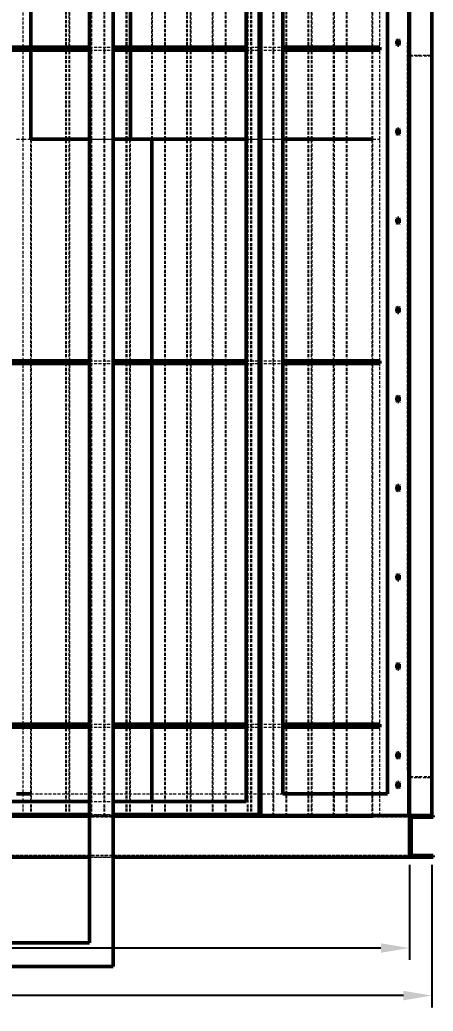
# Model space of a CAD drawing. Header units: millimetres. Extents: x 909 to 14018, y 345 to 10005.
# Drawn here: x 3034 to 3730, y 6633 to 8302 of the extents above; entities that cross this region are included whole.
import ezdxf

# ---------------------------------------------------------------- set-up
doc = ezdxf.new("R2010")
doc.units = ezdxf.units.MM
doc.linetypes.add('Hidden', pattern=[15, 5, -3, 5, -2])
for name, color, linetype, lineweight in [('Default', 7, 'Continuous', 50), ('Edges', 7, 'Hidden', 15), ('HiddenEdges', 2, 'Hidden', 15), ('HiddenSilhouettes', 2, 'Hidden', 15), ('HiddenWires', 7, 'Hidden', 15), ('Silhouettes', 7, 'Continuous', 50), ('Wires', 7, 'Hidden', 15)]:
    doc.layers.add(name, color=color, linetype=linetype, lineweight=lineweight)
doc.layers.add('Dimension', color=7, linetype='Continuous', lineweight=50, true_color=0x6495ed)
doc.styles.add('Default', font='arial.ttf')
doc.dimstyles.get("Standard").update_dxf_attribs({"dimtxt": 0.18, "dimasz": 0.18, "dimexe": 0.18, "dimexo": 0.0625, "dimgap": 0.09, "dimtad": 0, "dimtih": 1, "dimtoh": 1, "dimdec": 4, "dimzin": 0, "dimdsep": 46, "dimtxsty": 'Standard', "dimcen": 0.09, "dimadec": 0, "dimazin": 0, "dimtfac": 1, "dimtdec": 4, "dimtofl": 0, "dimtmove": 0, "dimatfit": 3, "dimfxl": 1, "dimtolj": 1, "dimtzin": 0, "dimarcsym": 0})

# ---------------------------------------------------------------- blocks, each defined once
blk = doc.blocks.new('Left')
at = {"layer": 'Edges'}
for points in [[(678.5, -83.1, 0), (678.5, 523.9, 0)], [(816.5, -83.1, 0), (816.5, 523.9, 0)], [(882.5, -83.1, 0), (882.5, 523.9, 0)], [(918.5, -83.1, 0), (918.5, 523.9, 0)], [(1086.5, -83.1, 0), (1086.5, 523.9, 0)], [(1122.5, -83.1, 0), (1122.5, 523.9, 0)], [(1188.5, -83.1, 0), (1188.5, 523.9, 0)], [(678.5, -238.1, 0), (678.5, -88.1, 0)], [(816.5, -238.1, 0), (816.5, -88.1, 0)], [(882.5, -238.1, 0), (882.5, -88.1, 0)], [(918.5, -238.1, 0), (918.5, -88.1, 0)], [(1086.5, -238.1, 0), (1086.5, -88.1, 0)], [(1122.5, -238.1, 0), (1122.5, -88.1, 0)], [(1188.5, -238.1, 0), (1188.5, -88.1, 0)], [(612.5, -611.1, 0), (612.5, -238.1, 0)], [(678.5, -611.1, 0), (678.5, -238.1, 0)], [(780.5, -611.1, 0), (780.5, -238.1, 0)], [(882.5, -611.1, 0), (882.5, -238.1, 0)], [(918.5, -611.1, 0), (918.5, -238.1, 0)], [(1086.5, -611.1, 0), (1086.5, -238.1, 0)], [(1122.5, -611.1, 0), (1122.5, -238.1, 0)], [(1188.5, -611.1, 0), (1188.5, -238.1, 0)], [(612.5, -1223.1, 0), (612.5, -616.1, 0)], [(678.5, -1223.1, 0), (678.5, -616.1, 0)], [(780.5, -1223.1, 0), (780.5, -616.1, 0)], [(882.5, -1223.1, 0), (882.5, -616.1, 0)], [(918.5, -1223.1, 0), (918.5, -616.1, 0)], [(1086.5, -1223.1, 0), (1086.5, -616.1, 0)], [(1122.5, -1223.1, 0), (1122.5, -616.1, 0)], [(1188.5, -1223.1, 0), (1188.5, -616.1, 0)], [(612.5, -1353.1, 0), (612.5, -1228.1, 0)], [(678.5, -1353.1, 0), (678.5, -1228.1, 0)], [(780.5, -1353.1, 0), (780.5, -1228.1, 0)], [(882.5, -1353.1, 0), (882.5, -1228.1, 0)], [(918.5, -1353.1, 0), (918.5, -1228.1, 0)], [(1086.5, -1340.1, 0), (1086.5, -1228.1, 0)], [(1122.5, -1340.1, 0), (1122.5, -1228.1, 0)], [(1188.5, -1340.1, 0), (1188.5, -1228.1, 0)], [(1020.5, -1378.1, 0), (1020.5, -1376.9, 0)], [(1086.5, -1378.1, 0), (1086.5, -1376.9, 0)], [(1122.5, -1378.1, 0), (1122.5, -1376.9, 0)], [(1188.5, -1378.1, 0), (1188.5, -1376.9, 0)]]:
    blk.add_polyline3d(points, dxfattribs=at)
at = {"layer": 'HiddenEdges'}
for points in [[(1286.8, -1375.7, 0), (1286.8, 1011.9, 0)], [(671.5, -238.1, 0), (671.5, 901.9, 0)], [(736.3, -238.1, 0), (736.3, 901.9, 0)], [(737.5, -238.1, 0), (737.5, 901.9, 0)], [(773.5, -238.1, 0), (773.5, 901.9, 0)], [(774.7, -238.1, 0), (774.7, 901.9, 0)], [(817.7, -238.1, 0), (817.7, 901.9, 0)], [(839.5, -238.1, 0), (839.5, 901.9, 0)], [(876.7, -238.1, 0), (876.7, 901.9, 0)], [(940.3, -238.1, 0), (940.3, 901.9, 0)], [(941.5, -238.1, 0), (941.5, 901.9, 0)], [(977.5, -238.1, 0), (977.5, 901.9, 0)], [(978.7, -238.1, 0), (978.7, 901.9, 0)], [(983.3, -238.1, 0), (983.3, 901.9, 0)], [(1043.5, -238.1, 0), (1043.5, 901.9, 0)], [(1079.5, -238.1, 0), (1079.5, 901.9, 0)], [(1080.7, -238.1, 0), (1080.7, 901.9, 0)], [(1123.7, -238.1, 0), (1123.7, 901.9, 0)], [(714.5, -238.1, 0), (714.5, 868.9, 0)], [(984.5, -238.1, 0), (984.5, 621.9, 0)], [(1001.2, -1375.7, 0), (1001.2, 621.9, 0)], [(1020.5, -238.1, 0), (1020.5, 623.1, 0)], [(678.5, -88.1, 0), (678.5, -83.1, 0)], [(816.5, -88.1, 0), (816.5, -83.1, 0)], [(882.5, -88.1, 0), (882.5, -83.1, 0)], [(918.5, -88.1, 0), (918.5, -83.1, 0)], [(1086.5, -88.1, 0), (1086.5, -83.1, 0)], [(1122.5, -88.1, 0), (1122.5, -83.1, 0)], [(1188.5, -88.1, 0), (1188.5, -83.1, 0)], [(1250, -98.1, 0), (1248.8, -98.1, 0)], [(613.7, -1378.1, 0), (613.7, -238.1, 0)], [(672.7, -1378.1, 0), (672.7, -238.1, 0)], [(714.5, -1378.1, 0), (714.5, -238.1, 0)], [(736.3, -1378.1, 0), (736.3, -238.1, 0)], [(737.5, -1378.1, 0), (737.5, -238.1, 0)], [(774.7, -1378.1, 0), (774.7, -238.1, 0)], [(838.3, -1378.1, 0), (838.3, -238.1, 0)], [(839.5, -1378.1, 0), (839.5, -238.1, 0)], [(875.5, -1378.1, 0), (875.5, -238.1, 0)], [(876.7, -1378.1, 0), (876.7, -238.1, 0)], [(940.3, -1378.1, 0), (940.3, -238.1, 0)], [(977.5, -1378.1, 0), (977.5, -238.1, 0)], [(984.5, -1378.1, 0), (984.5, -238.1, 0)], [(1020.5, -1376.9, 0), (1020.5, -238.1, 0)], [(1042.3, -1378.1, 0), (1042.3, -238.1, 0)], [(1043.5, -1378.1, 0), (1043.5, -238.1, 0)], [(1079.5, -1378.1, 0), (1079.5, -238.1, 0)], [(1080.7, -1378.1, 0), (1080.7, -238.1, 0)], [(1144.3, -1378.1, 0), (1144.3, -238.1, 0)], [(1145.5, -1378.1, 0), (1145.5, -238.1, 0)], [(612.5, -616.1, 0), (612.5, -611.1, 0)], [(678.5, -616.1, 0), (678.5, -611.1, 0)], [(780.5, -616.1, 0), (780.5, -611.1, 0)], [(882.5, -616.1, 0), (882.5, -611.1, 0)], [(918.5, -616.1, 0), (918.5, -611.1, 0)], [(1086.5, -616.1, 0), (1086.5, -611.1, 0)], [(1122.5, -616.1, 0), (1122.5, -611.1, 0)], [(1188.5, -616.1, 0), (1188.5, -611.1, 0)], [(612.5, -1228.1, 0), (612.5, -1223.1, 0)], [(678.5, -1228.1, 0), (678.5, -1223.1, 0)], [(780.5, -1228.1, 0), (780.5, -1223.1, 0)], [(882.5, -1228.1, 0), (882.5, -1223.1, 0)], [(918.5, -1228.1, 0), (918.5, -1223.1, 0)], [(1086.5, -1228.1, 0), (1086.5, -1223.1, 0)], [(1122.5, -1228.1, 0), (1122.5, -1223.1, 0)], [(1188.5, -1228.1, 0), (1188.5, -1223.1, 0)], [(1250, -1278.1, 0), (1248.8, -1278.1, 0)], [(1086.5, -1376.9, 0), (1086.5, -1340.1, 0)], [(1122.5, -1376.9, 0), (1122.5, -1340.1, 0)], [(1188.5, -1376.9, 0), (1188.5, -1340.1, 0)], [(612.5, -1378.1, 0), (612.5, -1353.1, 0)], [(678.5, -1378.1, 0), (678.5, -1353.1, 0)], [(780.5, -1378.1, 0), (780.5, -1353.1, 0)], [(882.5, -1378.1, 0), (882.5, -1353.1, 0)], [(918.5, -1378.1, 0), (918.5, -1353.1, 0)], [(1288, -1361.9, 0), (1286.8, -1361.9, 0)], [(1290, -1376.9, 0), (-1290, -1376.9, 0)], [(1290, -1379.9, 0), (-1290, -1379.9, 0)], [(1253, -1379.9, 0), (-1253, -1379.9, 0)], [(1248.8, -1375.7, 0), (111.2, -1375.7, 0)], [(1248.8, -1375.7, 0), (1001.2, -1375.7, 0)], [(1286.8, -1375.7, 0), (1250, -1375.7, 0)], [(1290, -1443.9, 0), (-1290, -1443.9, 0)], [(1290, -1446.9, 0), (-1290, -1446.9, 0)], [(1253, -1443.9, 0), (-1253, -1443.9, 0)]]:
    blk.add_polyline3d(points, dxfattribs=at)
at = {"layer": 'HiddenSilhouettes'}
for points in [[(613.7, -238.1, 0), (613.7, 901.9, 0)], [(672.7, -238.1, 0), (672.7, 901.9, 0)], [(677.3, -238.1, 0), (677.3, 901.9, 0)], [(715.7, -238.1, 0), (715.7, 901.9, 0)], [(779.3, -238.1, 0), (779.3, 901.9, 0)], [(838.3, -238.1, 0), (838.3, 901.9, 0)], [(875.5, -238.1, 0), (875.5, 901.9, 0)], [(881.3, -238.1, 0), (881.3, 901.9, 0)], [(919.7, -238.1, 0), (919.7, 901.9, 0)], [(1021.7, -238.1, 0), (1021.7, 901.9, 0)], [(1042.3, -238.1, 0), (1042.3, 901.9, 0)], [(1085.3, -238.1, 0), (1085.3, 901.9, 0)], [(1144.3, -238.1, 0), (1144.3, 901.9, 0)], [(1145.5, -238.1, 0), (1145.5, 901.9, 0)], [(1187.3, -238.1, 0), (1187.3, 901.9, 0)], [(612.5, -88.1, 0), (612.5, -83.1, 0)], [(615, -88.1, 0), (615, -83.1, 0)], [(625, -88.1, 0), (625, -83.1, 0)], [(711.5, -83.1, 0), (751.5, -83.1, 0)], [(780.5, -88.1, 0), (780.5, -83.1, 0)], [(975, -83.1, 0), (1036.8, -83.1, 0)], [(1175, -88.1, 0), (1175, -83.1, 0)], [(1185, -88.1, 0), (1185, -83.1, 0)], [(1247, -1300.6, 0), (1247, -75.6, 0)], [(1247, -75.6, 0), (1250, -75.6, 0)], [(711.5, -88.1, 0), (751.5, -88.1, 0)], [(975, -88.1, 0), (1036.8, -88.1, 0)], [(1250, -96.5, 0), (1288, -96.5, 0)], [(1250, -98.1, 0), (1251.6, -98.1, 0)], [(1251.6, -98.1, 0), (1286.4, -98.1, 0)], [(1251.6, -172.5, 0), (1251.6, -98.1, 0)], [(1286.4, -172.5, 0), (1286.4, -98.1, 0)], [(1251.6, -203.9, 0), (1251.6, -101.9, 0)], [(1247, -120.6, 0), (1250, -120.6, 0)], [(1250, -172.5, 0), (1251.6, -172.5, 0)], [(1250, -174.1, 0), (1251.6, -174.1, 0)], [(1251.6, -1276.5, 0), (1251.6, -174.1, 0)], [(1286.4, -172.5, 0), (1288, -172.5, 0)], [(671.5, -1378.1, 0), (671.5, -238.1, 0)], [(671.5, -238.1, 0), (725.6, -238.1, 0)], [(672.7, -238.1, 0), (678.5, -238.1, 0)], [(677.3, -1378.1, 0), (677.3, -238.1, 0)], [(711.5, -238.1, 0), (725.6, -238.1, 0)], [(714.5, -238.1, 0), (751.5, -238.1, 0)], [(715.7, -1378.1, 0), (715.7, -238.1, 0)], [(773.5, -1378.1, 0), (773.5, -238.1, 0)], [(773.5, -238.1, 0), (839.5, -238.1, 0)], [(774.7, -238.1, 0), (780.5, -238.1, 0)], [(779.3, -1378.1, 0), (779.3, -238.1, 0)], [(816.5, -238.1, 0), (838.3, -238.1, 0)], [(817.7, -1378.1, 0), (817.7, -238.1, 0)], [(875.5, -238.1, 0), (941.5, -238.1, 0)], [(876.7, -238.1, 0), (882.5, -238.1, 0)], [(881.3, -1378.1, 0), (881.3, -238.1, 0)], [(918.5, -238.1, 0), (940.3, -238.1, 0)], [(919.7, -1378.1, 0), (919.7, -238.1, 0)], [(941.5, -1378.1, 0), (941.5, -238.1, 0)], [(975, -238.1, 0), (984.5, -238.1, 0)], [(977.5, -238.1, 0), (1043.5, -238.1, 0)], [(978.7, -1378.1, 0), (978.7, -238.1, 0)], [(978.7, -238.1, 0), (1042.3, -238.1, 0)], [(983.3, -1378.1, 0), (983.3, -238.1, 0)], [(1020.5, -238.1, 0), (1036.8, -238.1, 0)], [(1021.7, -1378.1, 0), (1021.7, -238.1, 0)], [(1079.5, -238.1, 0), (1128.8, -238.1, 0)], [(1080.7, -238.1, 0), (1086.5, -238.1, 0)], [(1085.3, -1378.1, 0), (1085.3, -238.1, 0)], [(1122.5, -238.1, 0), (1128.8, -238.1, 0)], [(1123.7, -1378.1, 0), (1123.7, -238.1, 0)], [(1187.3, -1378.1, 0), (1187.3, -238.1, 0)], [(711.5, -611.1, 0), (751.5, -611.1, 0)], [(711.5, -616.1, 0), (751.5, -616.1, 0)], [(816.5, -616.1, 0), (816.5, -611.1, 0)], [(975, -611.1, 0), (1036.8, -611.1, 0)], [(975, -616.1, 0), (1036.8, -616.1, 0)], [(615, -1228.1, 0), (615, -1223.1, 0)], [(625, -1228.1, 0), (625, -1223.1, 0)], [(711.5, -1223.1, 0), (751.5, -1223.1, 0)], [(711.5, -1228.1, 0), (751.5, -1228.1, 0)], [(816.5, -1228.1, 0), (816.5, -1223.1, 0)], [(975, -1223.1, 0), (1036.8, -1223.1, 0)], [(975, -1228.1, 0), (1036.8, -1228.1, 0)], [(1175, -1228.1, 0), (1175, -1223.1, 0)], [(1185, -1228.1, 0), (1185, -1223.1, 0)], [(1251.6, -1278.1, 0), (1251.6, -1223.3, 0)], [(1247, -1255.6, 0), (1250, -1255.6, 0)], [(1250, -1276.5, 0), (1251.6, -1276.5, 0)], [(1250, -1278.1, 0), (1251.6, -1278.1, 0)], [(1251.6, -1311.3, 0), (1251.6, -1278.1, 0)], [(1286.4, -1278.1, 0), (1288, -1278.1, 0)], [(1286.4, -1311.3, 0), (1286.4, -1278.1, 0)], [(1247, -1300.6, 0), (1250, -1300.6, 0)], [(1250, -1312.9, 0), (1288, -1312.9, 0)], [(1251.6, -1311.3, 0), (1286.4, -1311.3, 0)], [(612.5, -1340.1, 0), (1048.1, -1340.1, 0)], [(711.5, -1353.1, 0), (751.5, -1353.1, 0)], [(816.5, -1378.1, 0), (816.5, -1353.1, 0)], [(-1048.1, -1376.9, 0), (1048.1, -1376.9, 0)], [(711.5, -1375.1, 0), (751.5, -1375.1, 0)], [(711.5, -1378.1, 0), (751.5, -1378.1, 0)], [(977.5, -1378.1, 0), (1043.5, -1378.1, 0)], [(978.7, -1378.1, 0), (1000, -1378.1, 0)], [(1020.5, -1378.1, 0), (1042.3, -1378.1, 0)], [(1079.5, -1378.1, 0), (1128.8, -1378.1, 0)], [(1080.7, -1378.1, 0), (1086.5, -1378.1, 0)], [(1122.5, -1378.1, 0), (1128.8, -1378.1, 0)], [(711.5, -1446.9, 0), (751.5, -1446.9, 0)]]:
    blk.add_polyline3d(points, dxfattribs=at)
at = {"layer": 'HiddenWires'}
for points in [[(600, -88.1, 0), (600, -83.1, 0)], [(612.5, -238.1, 0), (1188.5, -238.1, 0)], [(600, -616.1, 0), (600, -611.1, 0)], [(600, -1228.1, 0), (600, -1223.1, 0)], [(997, -1378.1, 0), (997, -1325.3, 0)], [(1200, -1376.9, 0), (1200, -1340.1, 0)], [(600, -1378.1, 0), (600, -1353.1, 0)], [(967.5, -1378.1, 0), (1188.5, -1378.1, 0)]]:
    blk.add_polyline3d(points, dxfattribs=at)
at = {"layer": 'Silhouettes'}
for points in [[(1229, -78.1), (1229, -73.1)], [(1229, -78.1), (1229.3, -79.1)], [(1229.3, -72.1), (1230, -71.4)], [(1229.3, -79.1), (1230, -79.8)], [(1230, -71.4), (1231, -71.1)], [(1231, -71.1), (1232, -71.4)], [(1231, -80.1), (1232, -79.8)], [(1232, -71.4), (1232.7, -72.1)], [(1232, -79.8), (1232.7, -79.1)], [(1232.7, -72.1), (1233, -73.1)], [(1232.7, -79.1), (1233, -78.1)], [(1233, -78.1), (1233, -73.1)], [(1229, -228.1), (1229, -223.1)], [(1229, -228.1), (1229.3, -229.1)], [(1229.3, -222.1), (1230, -221.4)], [(1229.3, -229.1), (1230, -229.8)], [(1231, -230.1), (1232, -229.8)], [(1232, -221.4), (1232.7, -222.1)], [(1232, -229.8), (1232.7, -229.1)], [(1232.7, -222.1), (1233, -223.1)], [(1232.7, -229.1), (1233, -228.1)], [(1233, -228.1), (1233, -223.1)], [(1229, -373.1), (1229.3, -372.1)], [(1229, -378.1), (1229, -373.1)], [(1229, -378.1), (1229.3, -379.1)], [(1229.3, -372.1), (1230, -371.4)], [(1229.3, -379.1), (1230, -379.8)], [(1230, -371.4), (1231, -371.1)], [(1231, -371.1), (1232, -371.4)], [(1231, -380.1), (1232, -379.8)], [(1232, -371.4), (1232.7, -372.1)], [(1232, -379.8), (1232.7, -379.1)], [(1232.7, -372.1), (1233, -373.1)], [(1232.7, -379.1), (1233, -378.1)], [(1233, -378.1), (1233, -373.1)], [(1229, -528.1), (1229, -523.1)], [(1229, -528.1), (1229.3, -529.1)], [(1229.3, -522.1), (1230, -521.4)], [(1229.3, -529.1), (1230, -529.8)], [(1230, -521.4), (1231, -521.1)], [(1231, -521.1), (1232, -521.4)], [(1231, -530.1), (1232, -529.8)], [(1232, -521.4), (1232.7, -522.1)], [(1232, -529.8), (1232.7, -529.1)], [(1232.7, -522.1), (1233, -523.1)], [(1233, -528.1), (1233, -523.1)], [(1229, -678.1), (1229, -673.1)], [(1229, -678.1), (1229.3, -679.1)], [(1229.3, -679.1), (1230, -679.8)], [(1231, -680.1), (1232, -679.8)], [(1232.7, -672.1), (1233, -673.1)], [(1232.7, -679.1), (1233, -678.1)], [(1233, -678.1), (1233, -673.1)], [(1229, -828.1), (1229, -823.1)], [(1229, -828.1), (1229.3, -829.1)], [(1229.3, -822.1), (1230, -821.4)], [(1229.3, -829.1), (1230, -829.8)], [(1231, -830.1), (1232, -829.8)], [(1232, -821.4), (1232.7, -822.1)], [(1232, -829.8), (1232.7, -829.1)], [(1232.7, -822.1), (1233, -823.1)], [(1232.7, -829.1), (1233, -828.1)], [(1233, -828.1), (1233, -823.1)], [(1229, -978.1), (1229, -973.1)], [(1229, -978.1), (1229.3, -979.1)], [(1229.3, -972.1), (1230, -971.4)], [(1229.3, -979.1), (1230, -979.8)], [(1231, -980.1), (1232, -979.8)], [(1232, -971.4), (1232.7, -972.1)], [(1232, -979.8), (1232.7, -979.1)], [(1232.7, -972.1), (1233, -973.1)], [(1232.7, -979.1), (1233, -978.1)], [(1233, -978.1), (1233, -973.1)], [(1229, -1128.1), (1229, -1123.1)], [(1229, -1128.1), (1229.3, -1129.1)], [(1229.3, -1122.1), (1230, -1121.4)], [(1231, -1130.1), (1232, -1129.8)], [(1232, -1121.4), (1232.7, -1122.1)], [(1232, -1129.8), (1232.7, -1129.1)], [(1232.7, -1122.1), (1233, -1123.1)], [(1232.7, -1129.1), (1233, -1128.1)], [(1233, -1128.1), (1233, -1123.1)], [(1229, -1278.1), (1229, -1273.1)], [(1229, -1278.1), (1229.3, -1279.1)], [(1229.3, -1279.1), (1230, -1279.8)], [(1230, -1271.4), (1231, -1271.1)], [(1230, -1279.8), (1231, -1280.1)], [(1231, -1271.1), (1232, -1271.4)], [(1231, -1280.1), (1232, -1279.8)], [(1232, -1271.4), (1232.7, -1272.1)], [(1232.7, -1272.1), (1233, -1273.1)], [(1232.7, -1279.1), (1233, -1278.1)], [(1233, -1278.1), (1233, -1273.1)], [(1229, -1328.1), (1229, -1323.1)], [(1229, -1328.1), (1229.3, -1329.1)], [(1229.3, -1329.1), (1230, -1329.8)], [(1230, -1329.8), (1231, -1330.1)], [(1231, -1321.1), (1232, -1321.4)], [(1231, -1330.1), (1232, -1329.8)], [(1232, -1321.4), (1232.7, -1322.1)], [(1232.7, -1322.1), (1233, -1323.1)], [(1232.7, -1329.1), (1233, -1328.1)], [(1233, -1328.1), (1233, -1323.1)]]:
    blk.add_lwpolyline(points, dxfattribs=at)
for points in [[(1248.8, -1378.1, 0), (1248.8, 1011.9, 0)], [(1250, -1325.3, 0), (1250, 1013.1, 0)], [(1288, -1376.9, 0), (1288, 1013.1, 0)], [(751.5, -1631.1, 0), (751.5, 868.9, 0)], [(711.5, -1591.1, 0), (711.5, 828.9, 0)], [(997, -1375.1, 0), (997, 618.9, 0)], [(1000, -1378.1, 0), (1000, 621.9, 0)], [(975, -1353.1, 0), (975, 596.9, 0)], [(1036.8, -1340.1, 0), (1036.8, 586.3, 0)], [(1213.2, -1340.1, 0), (1213.2, 586.3, 0)], [(612.5, -83.1, 0), (612.5, 523.9, 0)], [(780.5, -83.1, 0), (780.5, 523.9, 0)], [(253, -83.1, 0), (600, -83.1, 0)], [(600, -83.1, 0), (711.5, -83.1, 0)], [(600, -88.1, 0), (600, -83.1, 0)], [(751.5, -83.1, 0), (975, -83.1, 0)], [(1036.8, -83.1, 0), (1200, -83.1, 0)], [(1200, -88.1, 0), (1200, -83.1, 0)], [(1229, -73.1, 0), (1229.3, -72.1, 0)], [(1230, -79.8, 0), (1231, -80.1, 0)], [(253, -88.1, 0), (600, -88.1, 0)], [(600, -88.1, 0), (711.5, -88.1, 0)], [(612.5, -238.1, 0), (612.5, -88.1, 0)], [(751.5, -88.1, 0), (975, -88.1, 0)], [(780.5, -238.1, 0), (780.5, -88.1, 0)], [(1036.8, -88.1, 0), (1200, -88.1, 0)], [(1229, -223.1, 0), (1229.3, -222.1, 0)], [(1230, -221.4, 0), (1231, -221.1, 0)], [(1230, -229.8, 0), (1231, -230.1, 0)], [(1231, -221.1, 0), (1232, -221.4, 0)], [(612.5, -238.1, 0), (678.5, -238.1, 0)], [(678.5, -238.1, 0), (711.5, -238.1, 0)], [(751.5, -238.1, 0), (780.5, -238.1, 0)], [(780.5, -238.1, 0), (816.5, -238.1, 0)], [(816.5, -611.1, 0), (816.5, -238.1, 0)], [(816.5, -238.1, 0), (882.5, -238.1, 0)], [(882.5, -238.1, 0), (918.5, -238.1, 0)], [(918.5, -238.1, 0), (975, -238.1, 0)], [(1036.8, -238.1, 0), (1086.5, -238.1, 0)], [(1086.5, -238.1, 0), (1122.5, -238.1, 0)], [(1122.5, -238.1, 0), (1188.5, -238.1, 0)], [(1230, -379.8, 0), (1231, -380.1, 0)], [(1229, -523.1, 0), (1229.3, -522.1, 0)], [(1230, -529.8, 0), (1231, -530.1, 0)], [(1232.7, -529.1, 0), (1233, -528.1, 0)], [(253, -611.1, 0), (600, -611.1, 0)], [(253, -616.1, 0), (600, -616.1, 0)], [(600, -611.1, 0), (711.5, -611.1, 0)], [(600, -616.1, 0), (600, -611.1, 0)], [(600, -616.1, 0), (711.5, -616.1, 0)], [(751.5, -611.1, 0), (975, -611.1, 0)], [(751.5, -616.1, 0), (975, -616.1, 0)], [(816.5, -1223.1, 0), (816.5, -616.1, 0)], [(1036.8, -611.1, 0), (1200, -611.1, 0)], [(1036.8, -616.1, 0), (1200, -616.1, 0)], [(1200, -616.1, 0), (1200, -611.1, 0)], [(1229, -673.1, 0), (1229.3, -672.1, 0)], [(1229.3, -672.1, 0), (1230, -671.4, 0)], [(1230, -671.4, 0), (1231, -671.1, 0)], [(1230, -679.8, 0), (1231, -680.1, 0)], [(1231, -671.1, 0), (1232, -671.4, 0)], [(1232, -671.4, 0), (1232.7, -672.1, 0)], [(1232, -679.8, 0), (1232.7, -679.1, 0)], [(1229, -823.1, 0), (1229.3, -822.1, 0)], [(1230, -821.4, 0), (1231, -821.1, 0)], [(1230, -829.8, 0), (1231, -830.1, 0)], [(1231, -821.1, 0), (1232, -821.4, 0)], [(1229, -973.1, 0), (1229.3, -972.1, 0)], [(1230, -971.4, 0), (1231, -971.1, 0)], [(1230, -979.8, 0), (1231, -980.1, 0)], [(1231, -971.1, 0), (1232, -971.4, 0)], [(1229, -1123.1, 0), (1229.3, -1122.1, 0)], [(1229.3, -1129.1, 0), (1230, -1129.8, 0)], [(1230, -1121.4, 0), (1231, -1121.1, 0)], [(1230, -1129.8, 0), (1231, -1130.1, 0)], [(1231, -1121.1, 0), (1232, -1121.4, 0)], [(253, -1223.1, 0), (600, -1223.1, 0)], [(253, -1228.1, 0), (600, -1228.1, 0)], [(600, -1223.1, 0), (711.5, -1223.1, 0)], [(600, -1228.1, 0), (600, -1223.1, 0)], [(600, -1228.1, 0), (711.5, -1228.1, 0)], [(751.5, -1223.1, 0), (975, -1223.1, 0)], [(751.5, -1228.1, 0), (975, -1228.1, 0)], [(816.5, -1353.1, 0), (816.5, -1228.1, 0)], [(1036.8, -1223.1, 0), (1200, -1223.1, 0)], [(1036.8, -1228.1, 0), (1200, -1228.1, 0)], [(1200, -1228.1, 0), (1200, -1223.1, 0)], [(1229, -1273.1, 0), (1229.3, -1272.1, 0)], [(1229.3, -1272.1, 0), (1230, -1271.4, 0)], [(1232, -1279.8, 0), (1232.7, -1279.1, 0)], [(1229, -1323.1, 0), (1229.3, -1322.1, 0)], [(1229.3, -1322.1, 0), (1230, -1321.4, 0)], [(1230, -1321.4, 0), (1231, -1321.1, 0)], [(1232, -1329.8, 0), (1232.7, -1329.1, 0)], [(1250, -1378.1, 0), (1250, -1325.3, 0)], [(588.5, -1340.1, 0), (612.5, -1340.1, 0)], [(1036.8, -1340.1, 0), (1213.2, -1340.1, 0)], [(253, -1353.1, 0), (711.5, -1353.1, 0)], [(751.5, -1353.1, 0), (975, -1353.1, 0)], [(253, -1375.1, 0), (711.5, -1375.1, 0)], [(253, -1378.1, 0), (711.5, -1378.1, 0)], [(751.5, -1375.1, 0), (997, -1375.1, 0)], [(751.5, -1378.1, 0), (1000, -1378.1, 0)], [(1000, -1376.9, 0), (1250, -1376.9, 0)], [(1000, -1378.1, 0), (1020.5, -1378.1, 0)], [(1020.5, -1378.1, 0), (1086.5, -1378.1, 0)], [(1086.5, -1378.1, 0), (1122.5, -1378.1, 0)], [(1122.5, -1378.1, 0), (1188.5, -1378.1, 0)], [(1248.8, -1378.1, 0), (1250, -1378.1, 0)], [(1250, -1376.9, 0), (1290, -1376.9, 0)], [(1250, -1446.9, 0), (1250, -1376.9, 0)], [(1253, -1443.9, 0), (1253, -1379.9, 0)], [(1253, -1379.9, 0), (1290, -1379.9, 0)], [(1290, -1379.9, 0), (1290, -1376.9, 0)], [(253, -1446.9, 0), (711.5, -1446.9, 0)], [(751.5, -1446.9, 0), (1250, -1446.9, 0)], [(1250, -1446.9, 0), (1290, -1446.9, 0)], [(1253, -1443.9, 0), (1290, -1443.9, 0)], [(1290, -1446.9, 0), (1290, -1443.9, 0)], [(161.2, -1591.1, 0), (711.5, -1591.1, 0)], [(161.2, -1631.1, 0), (751.5, -1631.1, 0)]]:
    blk.add_polyline3d(points, dxfattribs=at)
for points in [[(615, -83.1, 0)], [(625, -83.1, 0)], [(1175, -83.1, 0)], [(1185, -83.1, 0)], [(1288, -96.5, 0)], [(1288, -172.5, 0)], [(806.2, -238.1, 0)], [(615, -1223.1, 0)], [(625, -1223.1, 0)], [(1175, -1223.1, 0)], [(1185, -1223.1, 0)], [(1200, -1223.3, 0)], [(1288, -1278.1, 0)], [(1288, -1312.9, 0)]]:
    blk.add_polyline3d(points, close=True, dxfattribs=at)
at = {"layer": 'Wires'}
for points in [[(1200, -238.1, 0), (1200, 586.3, 0)], [(600, -83.1, 0), (600, 523.9, 0)], [(600, -238.1, 0), (600, -88.1, 0)], [(588.5, -238.1, 0), (600, -238.1, 0)], [(600, -611.1, 0), (600, -238.1, 0)], [(600, -238.1, 0), (612.5, -238.1, 0)], [(1188.5, -238.1, 0), (1200, -238.1, 0)], [(1200, -1340.1, 0), (1200, -238.1, 0)], [(600, -1223.1, 0), (600, -616.1, 0)], [(600, -1353.1, 0), (600, -1228.1, 0)], [(1188.5, -1378.1, 0), (1200, -1378.1, 0)], [(1200, -1378.1, 0), (1200, -1376.9, 0)]]:
    blk.add_polyline3d(points, dxfattribs=at)
blk = doc.blocks.new('*D13')
at = {"layer": 'Defpoints', "color": 0}
for p in [(1189.8, 6889), (3689.8, 6889), (3689.8, 6739)]:
    blk.add_point(p, dxfattribs=at)
at = {"layer": 'Dimension', "color": 0, "lineweight": -2}
for p, q in [((1189.8, 6879), (1189.8, 6719)), ((3689.8, 6879), (3689.8, 6719)), ((1237.8, 6739), (2246, 6739)), ((3641.8, 6739), (2633.7, 6739))]:
    blk.add_line(p, q, dxfattribs=at)
at = {"layer": 'Dimension', "color": 0}
for points in [[(1237.8, 6747), (1237.8, 6731), (1189.8, 6739)], [(3641.8, 6731), (3641.8, 6747), (3689.8, 6739)]]:
    blk.add_solid(points, dxfattribs=at)
at = {"layer": 'Dimension', "color": 0, "insert": (2439.8, 6739), "char_height": 40, "attachment_point": 5, "style": 'Default'}
blk.add_mtext('\\A1;WIDTH = 2500', dxfattribs=at)
blk = doc.blocks.new('*D14')
at = {"layer": 'Defpoints', "color": 0}
for p in [(1151.8, 6889), (3727.8, 6889), (3727.8, 6659)]:
    blk.add_point(p, dxfattribs=at)
at = {"layer": 'Dimension', "color": 0, "lineweight": -2}
for p, q in [((1151.8, 6879), (1151.8, 6639)), ((3727.8, 6879), (3727.8, 6639)), ((1199.8, 6659), (2369.8, 6659)), ((3679.8, 6659), (2509.9, 6659))]:
    blk.add_line(p, q, dxfattribs=at)
at = {"layer": 'Dimension', "color": 0}
for points in [[(1199.8, 6667), (1199.8, 6651), (1151.8, 6659)], [(3679.8, 6651), (3679.8, 6667), (3727.8, 6659)]]:
    blk.add_solid(points, dxfattribs=at)
at = {"layer": 'Dimension', "color": 0, "insert": (2439.8, 6659), "char_height": 40, "attachment_point": 5, "style": 'Default'}
blk.add_mtext('\\A1;2576', dxfattribs=at)

msp = doc.modelspace()

# ---------------------------------------------------------------- block references
at = {"layer": 'Default'}
msp.add_blockref('Left', (2439.8333, 8339), dxfattribs=at)

# ---------------------------------------------------------------- dimensions: what is measured, and where the dimension line sits
at = {"layer": 'Dimension'}
dim = msp.add_linear_dim(base=(3727.8333, 6659), p1=(1151.8333, 6889), p2=(3727.8333, 6889), dimstyle='Standard', override={"dimscale": 1, "dimtxt": 40, "dimasz": 48, "dimexe": 20, "dimexo": 10, "dimgap": 10, "dimtad": 0, "dimjust": 0, "dimtih": 0, "dimtoh": 0, "dimdec": 3, "dimlfac": 1, "dimzin": 8, "dimlunit": 2, "dimpost": '', "dimtxsty": 'Default', "dimsah": 0, "dimse1": 0, "dimse2": 0, "dimclrt": 0, "dimtol": 0, "dimlim": 0, "dimtp": 0, "dimtm": 0, "dimtfac": 1, "dimtdec": 3, "dimtix": 0, "dimtzin": 8}, dxfattribs=at)
dim.commit()
dim.dimension.update_dxf_attribs({"geometry": '*D14', "text_midpoint": (2439.8333, 6659), "dimtype": 160})
dim = msp.add_linear_dim(base=(3689.8333, 6739), p1=(1189.8333, 6889), p2=(3689.8333, 6889), text='WIDTH = <>', dimstyle='Standard', override={"dimscale": 1, "dimtxt": 40, "dimasz": 48, "dimexe": 20, "dimexo": 10, "dimgap": 10, "dimtad": 0, "dimjust": 0, "dimtih": 0, "dimtoh": 0, "dimdec": 3, "dimlfac": 1, "dimzin": 8, "dimlunit": 2, "dimpost": '', "dimtxsty": 'Default', "dimsah": 0, "dimse1": 0, "dimse2": 0, "dimclrt": 0, "dimtol": 0, "dimlim": 0, "dimtp": 0, "dimtm": 0, "dimtfac": 1, "dimtdec": 3, "dimtix": 0, "dimtzin": 8}, dxfattribs=at)
dim.commit()
dim.dimension.update_dxf_attribs({"geometry": '*D13', "text_midpoint": (2439.8333, 6739), "dimtype": 160})

doc.saveas('drawing.dxf')
